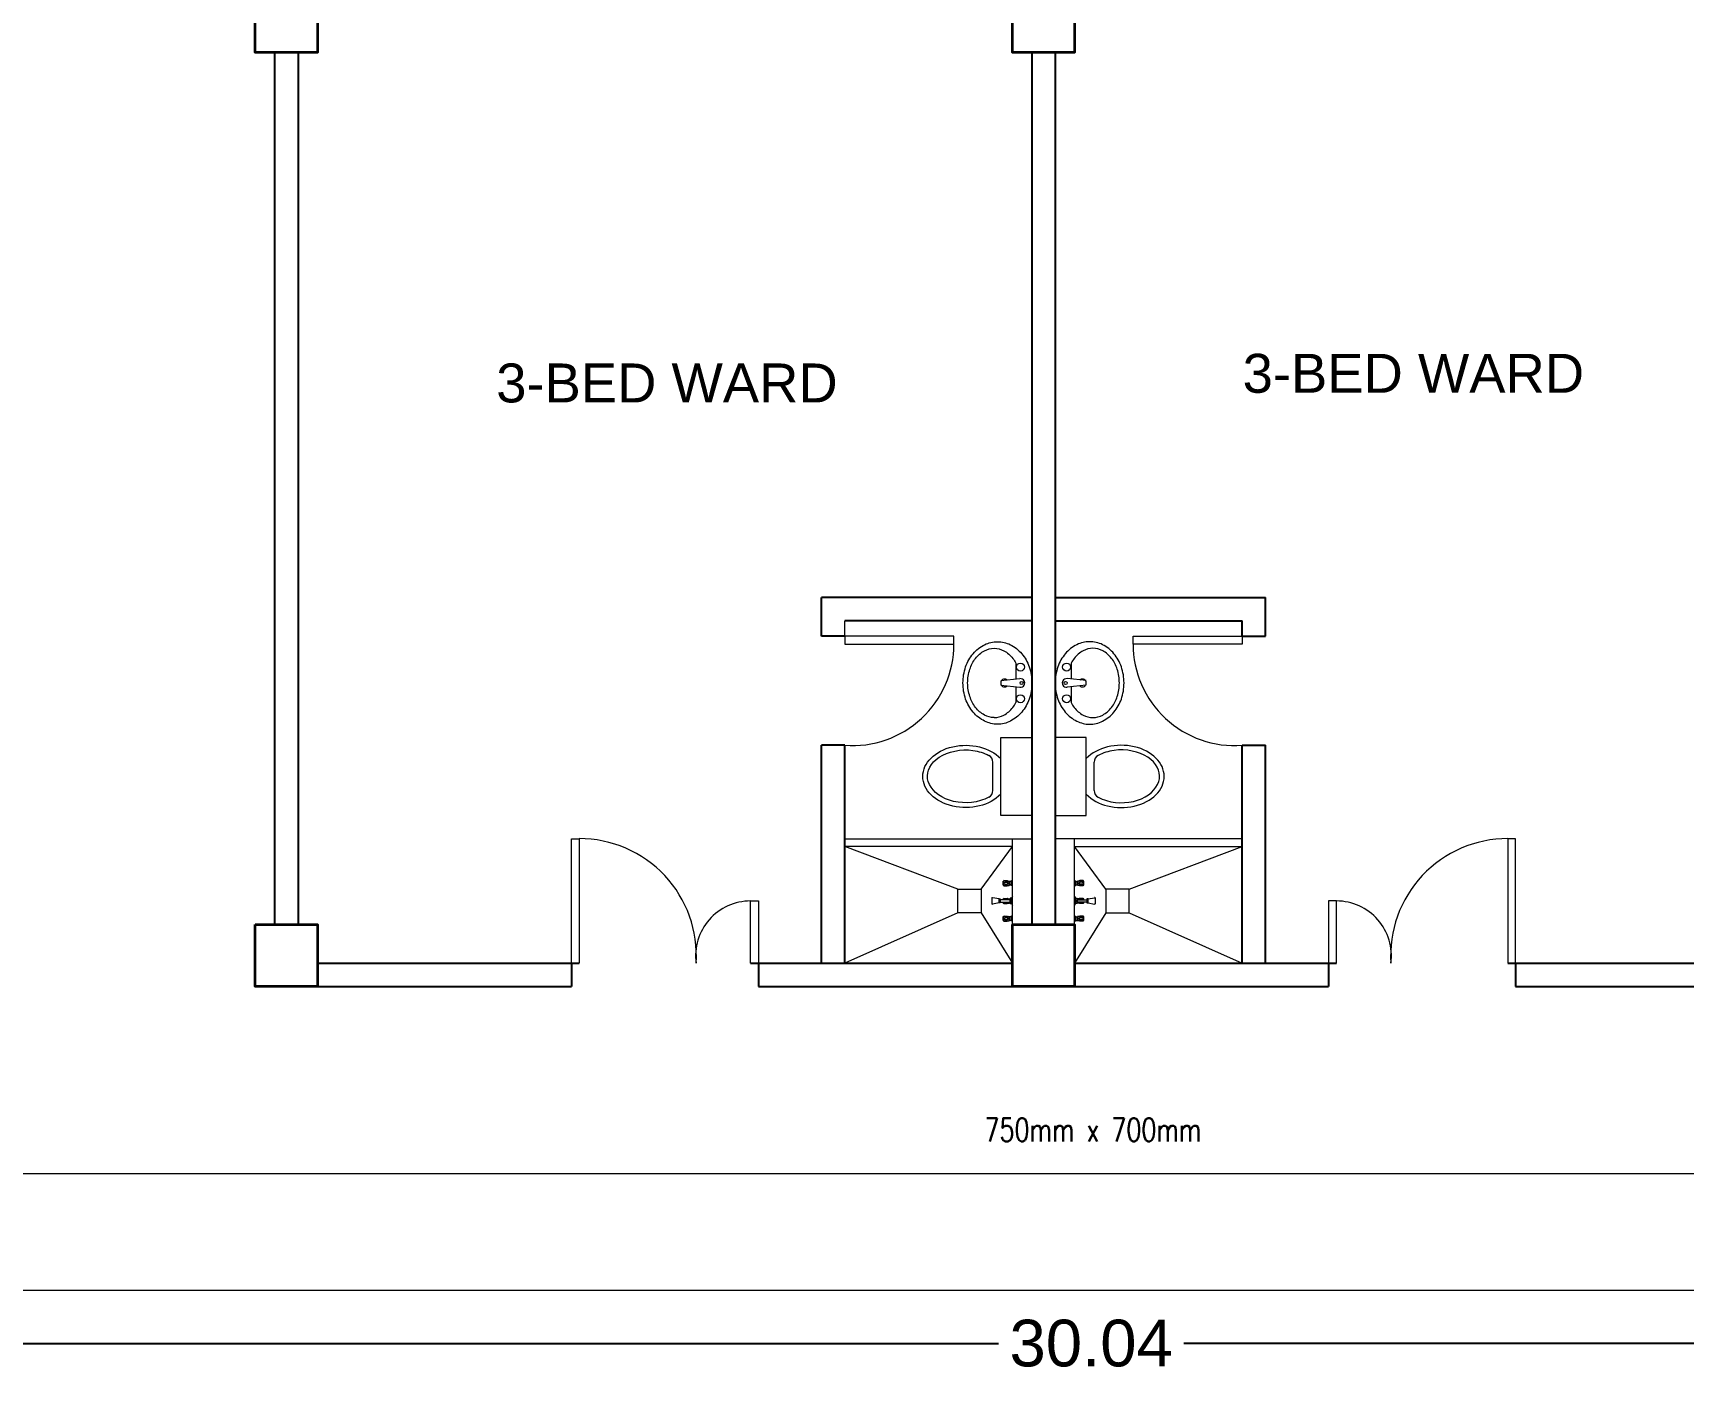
# Model space of a CAD drawing. Header units: millimetres. Extents: x -116 to 421, y 1 to 342.
# Drawn here: x -70.88 to -60.28, y 250.67 to 259.29 of the extents above; entities that cross this region are included whole.
import ezdxf

# ---------------------------------------------------------------- set-up
doc = ezdxf.new("R2010")
doc.units = ezdxf.units.MM
doc.header["$MEASUREMENT"] = 0
doc.layers.add('ahu line', color=7, linetype='Continuous', lineweight=20)
for name, color, linetype in [('diffuser', 7, 'Continuous'), ('ducting label', 7, 'Continuous'), ('label', 7, 'Continuous')]:
    doc.layers.add(name, color=color, linetype=linetype)
doc.styles.add('Arch-Dim', font='simplex.shx', dxfattribs={"width": 0.75})
doc.styles.get("Standard").update_dxf_attribs({"font": 'arial.ttf'})
doc.styles.add('SWISSLT175', font='swissl.ttf', dxfattribs={"height": 0.175})
doc.dimstyles.new('Copy of dimension', dxfattribs={"dimtxt": 0.3, "dimasz": 0.3, "dimexe": 0.18, "dimexo": 0.0625, "dimgap": 0.09, "dimtad": 0, "dimzin": 0, "dimdsep": 46, "dimtxsty": 'Standard', "dimblk": 'OBLIQUE', "dimcen": 0.09, "dimclrd": 256, "dimclre": 256, "dimclrt": 256, "dimadec": 0, "dimazin": 0, "dimtfac": 1, "dimtofl": 0, "dimtmove": 0, "dimatfit": 3, "dimldrblk": 'OBLIQUE', "dimfxl": 1, "dimtolj": 1, "dimtzin": 0, "dimarcsym": 0})

# ---------------------------------------------------------------- blocks, each defined once
blk = doc.blocks.new('_Oblique')
at = {"color": 0, "linetype": 'ByBlock', "lineweight": -2}
blk.add_line((-0.5, -0.5), (0.5, 0.5), dxfattribs=at)
blk = doc.blocks.new('*D15')
at = {"layer": 'Defpoints', "color": 0, "transparency": 16777216}
for p in [(-49.066, 252.109), (-79.103, 251.209), (-49.066, 250.87)]:
    blk.add_point(p, dxfattribs=at)
at = {"layer": 'diffuser', "lineweight": -2, "transparency": 16777216}
for p, q in [((-49.066, 252.047), (-49.066, 250.69)), ((-79.103, 251.147), (-79.103, 250.69)), ((-79.103, 250.87), (-64.68, 250.87)), ((-49.066, 250.87), (-63.489, 250.87))]:
    blk.add_line(p, q, dxfattribs=at)
at = {"layer": 'diffuser', "lineweight": -2, "transparency": 16777216, "xscale": 0.3, "yscale": 0.3, "zscale": 0.3, "rotation": 180}
blk.add_blockref('_Oblique', (-79.103, 250.87), dxfattribs=at)
at = {"layer": 'diffuser', "lineweight": -2, "transparency": 16777216, "xscale": 0.3, "yscale": 0.3, "zscale": 0.3}
blk.add_blockref('_Oblique', (-49.066, 250.87), dxfattribs=at)
at = {"layer": 'diffuser', "transparency": 16777216, "insert": (-64.085, 250.87), "char_height": 0.3, "attachment_point": 5}
blk.add_mtext('\\A1;30.04', dxfattribs=at)

msp = doc.modelspace()

# ---------------------------------------------------------------- linework, layer by layer
at = {"color": 8, "lineweight": 25}
for p, q in [((-69.328, 259.161), (-69.328, 253.561)), ((-69.178, 259.161), (-69.178, 253.561)), ((-64.466, 259.161), (-64.466, 253.561)), ((-64.316, 259.161), (-64.316, 253.561)), ((-64.466, 255.697), (-64.466, 253.747)), ((-69.053, 253.311), (-67.372, 253.311)), ((-67.422, 253.311), (-67.422, 253.161)), ((-66.272, 253.311), (-64.591, 253.311)), ((-66.222, 253.311), (-66.222, 253.161)), ((-64.191, 253.311), (-62.51, 253.311)), ((-62.56, 253.311), (-62.56, 253.161)), ((-61.41, 253.311), (-59.728, 253.311)), ((-61.36, 253.311), (-61.36, 253.161)), ((-69.053, 253.161), (-67.422, 253.161)), ((-66.222, 253.161), (-62.56, 253.161)), ((-61.36, 253.161), (-59.728, 253.161))]:
    msp.add_line(p, q, dxfattribs=at)
at = {"color": 8, "lineweight": 25, "ltscale": 0.3}
for p, q in [((-65.816, 255.411), (-65.816, 255.661)), ((-64.466, 255.661), (-65.816, 255.661)), ((-64.316, 255.661), (-62.966, 255.661)), ((-62.966, 255.411), (-62.966, 255.661)), ((-64.466, 255.511), (-65.666, 255.511)), ((-64.316, 255.511), (-63.116, 255.511)), ((-63.116, 255.411), (-63.116, 255.511)), ((-65.666, 255.411), (-65.816, 255.411)), ((-63.116, 255.411), (-62.966, 255.411)), ((-65.816, 253.311), (-65.816, 254.711)), ((-65.666, 254.711), (-65.816, 254.711)), ((-65.666, 253.311), (-65.666, 254.711)), ((-63.116, 253.311), (-63.116, 254.711)), ((-63.116, 254.711), (-62.966, 254.711)), ((-62.966, 253.311), (-62.966, 254.711))]:
    msp.add_line(p, q, dxfattribs=at)
at = {"color": 8, "lineweight": 13, "ltscale": 0.3}
msp.add_line((-65.666, 255.411), (-65.666, 255.511), dxfattribs=at)
at = {"color": 8, "lineweight": 9}
for p, q in [((-64.664, 255.126), (-64.542, 255.139)), ((-64.664, 255.097), (-64.542, 255.084)), ((-64.568, 255.087), (-64.568, 254.985)), ((-64.118, 255.126), (-64.24, 255.139)), ((-64.118, 255.097), (-64.24, 255.084)), ((-64.214, 255.087), (-64.214, 254.985)), ((-64.666, 254.761), (-64.466, 254.761)), ((-64.666, 254.261), (-64.666, 254.761)), ((-64.466, 254.761), (-64.466, 254.261)), ((-64.116, 254.761), (-64.316, 254.761)), ((-64.316, 254.761), (-64.316, 254.261)), ((-64.116, 254.261), (-64.116, 254.761)), ((-64.716, 254.421), (-64.716, 254.602)), ((-64.066, 254.421), (-64.066, 254.602)), ((-64.466, 254.261), (-64.666, 254.261)), ((-64.316, 254.261), (-64.116, 254.261)), ((-64.591, 253.311), (-64.591, 254.111)), ((-64.191, 253.311), (-64.191, 254.111)), ((-64.65, 253.838), (-64.648, 253.838)), ((-64.65, 253.812), (-64.65, 253.838)), ((-64.65, 253.812), (-64.648, 253.812)), ((-64.648, 253.838), (-64.646, 253.842)), ((-64.648, 253.812), (-64.648, 253.838)), ((-64.648, 253.812), (-64.646, 253.808)), ((-64.646, 253.842), (-64.624, 253.842)), ((-64.646, 253.808), (-64.646, 253.842)), ((-64.646, 253.808), (-64.624, 253.808)), ((-64.637, 253.838), (-64.625, 253.838)), ((-64.637, 253.831), (-64.625, 253.831)), ((-64.637, 253.819), (-64.625, 253.819)), ((-64.637, 253.812), (-64.625, 253.812)), ((-64.624, 253.842), (-64.62, 253.84)), ((-64.624, 253.838), (-64.624, 253.831)), ((-64.624, 253.812), (-64.624, 253.819)), ((-64.624, 253.808), (-64.62, 253.811)), ((-64.618, 253.839), (-64.612, 253.839)), ((-64.618, 253.811), (-64.612, 253.811)), ((-64.612, 253.811), (-64.612, 253.839)), ((-64.612, 253.839), (-64.61, 253.838)), ((-64.612, 253.811), (-64.61, 253.812)), ((-64.61, 253.812), (-64.61, 253.838)), ((-64.598, 253.836), (-64.61, 253.836)), ((-64.598, 253.814), (-64.61, 253.814)), ((-64.592, 253.842), (-64.598, 253.839)), ((-64.598, 253.811), (-64.598, 253.839)), ((-64.592, 253.808), (-64.598, 253.811)), ((-64.592, 253.842), (-64.591, 253.842)), ((-64.592, 253.808), (-64.592, 253.842)), ((-64.592, 253.808), (-64.591, 253.808)), ((-64.591, 253.808), (-64.591, 253.842)), ((-64.19, 253.842), (-64.191, 253.842)), ((-64.191, 253.808), (-64.191, 253.842)), ((-64.19, 253.808), (-64.191, 253.808)), ((-64.19, 253.842), (-64.183, 253.839)), ((-64.19, 253.808), (-64.19, 253.842)), ((-64.19, 253.808), (-64.183, 253.811)), ((-64.183, 253.811), (-64.183, 253.839)), ((-64.183, 253.836), (-64.172, 253.836)), ((-64.183, 253.814), (-64.172, 253.814)), ((-64.169, 253.839), (-64.172, 253.838)), ((-64.172, 253.812), (-64.172, 253.838)), ((-64.169, 253.811), (-64.172, 253.812)), ((-64.163, 253.839), (-64.169, 253.839)), ((-64.169, 253.811), (-64.169, 253.839)), ((-64.163, 253.811), (-64.169, 253.811)), ((-64.158, 253.842), (-64.162, 253.84)), ((-64.158, 253.808), (-64.162, 253.811)), ((-64.136, 253.842), (-64.158, 253.842)), ((-64.158, 253.838), (-64.158, 253.831)), ((-64.158, 253.812), (-64.158, 253.819)), ((-64.136, 253.808), (-64.158, 253.808)), ((-64.144, 253.838), (-64.157, 253.838)), ((-64.144, 253.812), (-64.157, 253.812)), ((-64.144, 253.831), (-64.156, 253.831)), ((-64.144, 253.819), (-64.156, 253.819)), ((-64.134, 253.838), (-64.136, 253.842)), ((-64.136, 253.808), (-64.136, 253.842)), ((-64.134, 253.812), (-64.136, 253.808)), ((-64.132, 253.838), (-64.134, 253.838)), ((-64.134, 253.812), (-64.134, 253.838)), ((-64.132, 253.812), (-64.134, 253.812)), ((-64.132, 253.812), (-64.132, 253.838)), ((-64.723, 253.731), (-64.723, 253.692)), ((-64.676, 253.724), (-64.718, 253.732)), ((-64.676, 253.699), (-64.718, 253.691)), ((-64.676, 253.699), (-64.676, 253.724)), ((-64.676, 253.724), (-64.669, 253.724)), ((-64.676, 253.699), (-64.676, 253.724)), ((-64.669, 253.699), (-64.676, 253.699)), ((-64.669, 253.724), (-64.669, 253.699)), ((-64.606, 253.719), (-64.669, 253.719)), ((-64.669, 253.704), (-64.606, 253.704)), ((-64.65, 253.719), (-64.65, 253.724)), ((-64.65, 253.724), (-64.648, 253.724)), ((-64.65, 253.698), (-64.65, 253.704)), ((-64.65, 253.698), (-64.648, 253.698)), ((-64.648, 253.724), (-64.646, 253.728)), ((-64.648, 253.719), (-64.648, 253.724)), ((-64.648, 253.698), (-64.648, 253.704)), ((-64.648, 253.698), (-64.646, 253.695)), ((-64.646, 253.719), (-64.646, 253.728)), ((-64.646, 253.728), (-64.624, 253.728)), ((-64.646, 253.695), (-64.646, 253.704)), ((-64.646, 253.695), (-64.624, 253.695)), ((-64.637, 253.725), (-64.625, 253.725)), ((-64.637, 253.698), (-64.625, 253.698)), ((-64.624, 253.728), (-64.62, 253.726)), ((-64.624, 253.725), (-64.624, 253.719)), ((-64.624, 253.698), (-64.624, 253.704)), ((-64.624, 253.695), (-64.62, 253.697)), ((-64.618, 253.725), (-64.612, 253.725)), ((-64.618, 253.697), (-64.612, 253.697)), ((-64.612, 253.719), (-64.612, 253.725)), ((-64.612, 253.725), (-64.61, 253.725)), ((-64.612, 253.697), (-64.612, 253.704)), ((-64.612, 253.697), (-64.61, 253.698)), ((-64.61, 253.719), (-64.61, 253.725)), ((-64.606, 253.723), (-64.61, 253.723)), ((-64.61, 253.698), (-64.61, 253.704)), ((-64.606, 253.7), (-64.61, 253.7)), ((-64.606, 253.729), (-64.606, 253.694)), ((-64.597, 253.729), (-64.606, 253.729)), ((-64.606, 253.704), (-64.606, 253.719)), ((-64.606, 253.694), (-64.597, 253.694)), ((-64.591, 253.74), (-64.597, 253.729)), ((-64.597, 253.729), (-64.597, 253.694)), ((-64.597, 253.694), (-64.597, 253.729)), ((-64.597, 253.694), (-64.591, 253.682)), ((-64.591, 253.682), (-64.591, 253.74)), ((-64.191, 253.74), (-64.185, 253.729)), ((-64.191, 253.682), (-64.191, 253.74)), ((-64.185, 253.694), (-64.191, 253.682)), ((-64.185, 253.729), (-64.185, 253.694)), ((-64.185, 253.694), (-64.185, 253.729)), ((-64.185, 253.729), (-64.175, 253.729)), ((-64.175, 253.694), (-64.185, 253.694)), ((-64.175, 253.729), (-64.175, 253.694)), ((-64.175, 253.723), (-64.172, 253.723)), ((-64.175, 253.719), (-64.113, 253.719)), ((-64.175, 253.704), (-64.175, 253.719)), ((-64.113, 253.704), (-64.175, 253.704)), ((-64.175, 253.7), (-64.172, 253.7)), ((-64.172, 253.719), (-64.172, 253.725)), ((-64.169, 253.725), (-64.172, 253.725)), ((-64.172, 253.698), (-64.172, 253.704)), ((-64.169, 253.697), (-64.172, 253.698)), ((-64.169, 253.719), (-64.169, 253.725)), ((-64.163, 253.725), (-64.169, 253.725)), ((-64.169, 253.697), (-64.169, 253.704)), ((-64.163, 253.697), (-64.169, 253.697)), ((-64.158, 253.728), (-64.162, 253.726)), ((-64.158, 253.695), (-64.162, 253.697)), ((-64.136, 253.728), (-64.158, 253.728)), ((-64.158, 253.725), (-64.158, 253.719)), ((-64.158, 253.698), (-64.158, 253.704)), ((-64.136, 253.695), (-64.158, 253.695)), ((-64.144, 253.725), (-64.157, 253.725)), ((-64.144, 253.698), (-64.157, 253.698)), ((-64.136, 253.719), (-64.136, 253.728)), ((-64.134, 253.724), (-64.136, 253.728)), ((-64.136, 253.695), (-64.136, 253.704)), ((-64.134, 253.698), (-64.136, 253.695)), ((-64.134, 253.719), (-64.134, 253.724)), ((-64.132, 253.724), (-64.134, 253.724)), ((-64.134, 253.698), (-64.134, 253.704)), ((-64.132, 253.698), (-64.134, 253.698)), ((-64.132, 253.719), (-64.132, 253.724)), ((-64.132, 253.698), (-64.132, 253.704)), ((-64.105, 253.724), (-64.113, 253.724)), ((-64.113, 253.724), (-64.113, 253.699)), ((-64.113, 253.699), (-64.105, 253.699)), ((-64.105, 253.724), (-64.064, 253.732)), ((-64.105, 253.699), (-64.105, 253.724)), ((-64.105, 253.699), (-64.105, 253.724)), ((-64.105, 253.699), (-64.064, 253.691)), ((-64.059, 253.731), (-64.059, 253.692)), ((-64.65, 253.585), (-64.65, 253.611)), ((-64.65, 253.611), (-64.648, 253.611)), ((-64.65, 253.585), (-64.648, 253.585)), ((-64.648, 253.611), (-64.646, 253.614)), ((-64.648, 253.585), (-64.648, 253.611)), ((-64.648, 253.585), (-64.646, 253.581)), ((-64.646, 253.581), (-64.646, 253.614)), ((-64.646, 253.614), (-64.624, 253.614)), ((-64.637, 253.611), (-64.625, 253.611)), ((-64.637, 253.604), (-64.625, 253.604)), ((-64.637, 253.592), (-64.625, 253.592)), ((-64.637, 253.585), (-64.625, 253.585)), ((-64.624, 253.614), (-64.62, 253.612)), ((-64.624, 253.611), (-64.624, 253.604)), ((-64.624, 253.585), (-64.624, 253.592)), ((-64.624, 253.581), (-64.62, 253.583)), ((-64.618, 253.612), (-64.612, 253.612)), ((-64.618, 253.584), (-64.612, 253.584)), ((-64.612, 253.612), (-64.61, 253.611)), ((-64.612, 253.584), (-64.612, 253.612)), ((-64.612, 253.584), (-64.61, 253.585)), ((-64.61, 253.585), (-64.61, 253.611)), ((-64.598, 253.609), (-64.61, 253.609)), ((-64.598, 253.586), (-64.61, 253.586)), ((-64.592, 253.615), (-64.598, 253.611)), ((-64.598, 253.584), (-64.598, 253.611)), ((-64.592, 253.581), (-64.598, 253.584)), ((-64.592, 253.581), (-64.592, 253.615)), ((-64.592, 253.615), (-64.591, 253.615)), ((-64.591, 253.581), (-64.591, 253.615)), ((-64.191, 253.581), (-64.191, 253.615)), ((-64.19, 253.615), (-64.191, 253.615)), ((-64.19, 253.581), (-64.19, 253.615)), ((-64.19, 253.615), (-64.183, 253.611)), ((-64.19, 253.581), (-64.183, 253.584)), ((-64.183, 253.584), (-64.183, 253.611)), ((-64.183, 253.609), (-64.172, 253.609)), ((-64.183, 253.586), (-64.172, 253.586)), ((-64.169, 253.612), (-64.172, 253.611)), ((-64.172, 253.585), (-64.172, 253.611)), ((-64.169, 253.584), (-64.172, 253.585)), ((-64.169, 253.584), (-64.169, 253.612)), ((-64.163, 253.612), (-64.169, 253.612)), ((-64.163, 253.584), (-64.169, 253.584)), ((-64.158, 253.614), (-64.162, 253.612)), ((-64.158, 253.581), (-64.162, 253.583)), ((-64.136, 253.614), (-64.158, 253.614)), ((-64.158, 253.611), (-64.158, 253.604)), ((-64.158, 253.585), (-64.158, 253.592)), ((-64.144, 253.611), (-64.157, 253.611)), ((-64.144, 253.585), (-64.157, 253.585)), ((-64.144, 253.604), (-64.156, 253.604)), ((-64.144, 253.592), (-64.156, 253.592)), ((-64.136, 253.581), (-64.136, 253.614)), ((-64.134, 253.611), (-64.136, 253.614)), ((-64.134, 253.585), (-64.136, 253.581)), ((-64.134, 253.585), (-64.134, 253.611)), ((-64.132, 253.611), (-64.134, 253.611)), ((-64.132, 253.585), (-64.134, 253.585)), ((-64.132, 253.585), (-64.132, 253.611)), ((-64.646, 253.581), (-64.624, 253.581)), ((-64.592, 253.581), (-64.591, 253.581)), ((-64.19, 253.581), (-64.191, 253.581)), ((-64.136, 253.581), (-64.158, 253.581))]:
    msp.add_line(p, q, dxfattribs=at)
at = {"color": 8, "lineweight": 9, "ltscale": 0.3}
for p, q in [((-64.941, 253.786), (-65.666, 254.061)), ((-64.791, 253.786), (-64.591, 254.061)), ((-63.991, 253.786), (-64.191, 254.061)), ((-63.841, 253.786), (-63.116, 254.061)), ((-64.941, 253.636), (-65.666, 253.311)), ((-64.791, 253.636), (-64.591, 253.311)), ((-63.991, 253.636), (-64.191, 253.311)), ((-63.841, 253.636), (-63.116, 253.311))]:
    msp.add_line(p, q, dxfattribs=at)
at = {"color": 8, "lineweight": 35}
for points in [[(-69.453, 259.561), (-69.053, 259.561), (-69.053, 259.161), (-69.453, 259.161)], [(-64.591, 259.561), (-64.191, 259.561), (-64.191, 259.161), (-64.591, 259.161)], [(-69.453, 253.561), (-69.053, 253.561), (-69.053, 253.161), (-69.453, 253.161)], [(-64.591, 253.561), (-64.191, 253.561), (-64.191, 253.161), (-64.591, 253.161)]]:
    msp.add_lwpolyline(points, close=True, dxfattribs=at)
at = {"color": 8, "lineweight": 13, "ltscale": 0.03}
for points in [[(-65.666, 255.411), (-65.666, 255.361), (-64.966, 255.361), (-64.966, 255.411)], [(-63.116, 255.411), (-63.116, 255.361), (-63.816, 255.361), (-63.816, 255.411)], [(-67.372, 253.311), (-67.422, 253.311), (-67.422, 254.111), (-67.372, 254.111)], [(-61.41, 253.311), (-61.36, 253.311), (-61.36, 254.111), (-61.41, 254.111)], [(-66.222, 253.311), (-66.272, 253.311), (-66.272, 253.711), (-66.222, 253.711)], [(-62.56, 253.311), (-62.51, 253.311), (-62.51, 253.711), (-62.56, 253.711)]]:
    msp.add_lwpolyline(points, close=True, dxfattribs=at)
at = {"color": 8, "lineweight": 9}
for points in [[(-64.687, 254.846, -0.11576), (-64.769, 254.866, -0.104047), (-64.843, 254.924, -0.090875), (-64.891, 255.008, -0.083344), (-64.908, 255.111, -0.083344), (-64.891, 255.215, -0.090875), (-64.843, 255.299, -0.104047), (-64.769, 255.357, -0.11576), (-64.687, 255.376, -0.11576), (-64.604, 255.357, -0.104047), (-64.531, 255.299, -0.090875), (-64.483, 255.215, -0.083344), (-64.466, 255.111, -0.083344), (-64.483, 255.008, -0.090875), (-64.531, 254.924, -0.104047), (-64.604, 254.866, -0.11576)], [(-64.095, 254.846, 0.11576), (-64.012, 254.866, 0.104047), (-63.939, 254.924, 0.090875), (-63.891, 255.008, 0.083344), (-63.874, 255.111, 0.083344), (-63.891, 255.215, 0.090875), (-63.939, 255.299, 0.104047), (-64.012, 255.357, 0.11576), (-64.095, 255.376, 0.11576), (-64.177, 255.357, 0.104047), (-64.251, 255.299, 0.090875), (-64.299, 255.215, 0.083344), (-64.316, 255.111, 0.083344), (-64.299, 255.008, 0.090875), (-64.251, 254.924, 0.104047), (-64.177, 254.866, 0.11576)]]:
    msp.add_lwpolyline(points, format="xyb", close=True, dxfattribs=at)
for points in [[(-64.708, 254.889, -0.124838), (-64.77, 254.905, -0.105788), (-64.828, 254.954, -0.086697), (-64.864, 255.024, -0.076776), (-64.878, 255.111, -0.076776), (-64.864, 255.199, -0.086697), (-64.828, 255.269, -0.105788), (-64.77, 255.318, -0.124838), (-64.708, 255.334, -0.124838), (-64.645, 255.318, -0.105788), (-64.588, 255.269, -0.040067), (-64.568, 255.238), (-64.568, 255.136, -0.040067)], [(-64.074, 254.889, 0.124838), (-64.011, 254.905, 0.105788), (-63.954, 254.954, 0.086697), (-63.917, 255.024, 0.076776), (-63.904, 255.111, 0.076776), (-63.917, 255.199, 0.086697), (-63.954, 255.269, 0.105788), (-64.011, 255.318, 0.124838), (-64.074, 255.334, 0.124838), (-64.136, 255.318, 0.105788), (-64.194, 255.269, 0.040067), (-64.214, 255.238), (-64.214, 255.136, 0.040067)]]:
    msp.add_lwpolyline(points, format="xyb", dxfattribs=at)
at = {"color": 8, "lineweight": 9, "ltscale": 0.3}
for points in [[(-64.591, 254.061), (-65.666, 254.061), (-65.666, 254.111), (-64.466, 254.111), (-64.466, 254.111)], [(-64.191, 254.061), (-63.116, 254.061), (-63.116, 254.111), (-64.316, 254.111), (-64.316, 254.111)]]:
    msp.add_lwpolyline(points, dxfattribs=at)
at = {"color": 8, "lineweight": 9, "ltscale": 0.03}
for points in [[(-64.791, 253.786), (-64.791, 253.636), (-64.941, 253.636), (-64.941, 253.786)], [(-63.991, 253.786), (-63.991, 253.636), (-63.841, 253.636), (-63.841, 253.786)]]:
    msp.add_lwpolyline(points, close=True, dxfattribs=at)
at = {"color": 8, "lineweight": 9}
for centre, radius in [((-64.539, 255.213), 0.0255), ((-64.243, 255.213), 0.0255), ((-64.532, 255.111), 0.0095), ((-64.249, 255.111), 0.0095), ((-64.539, 255.01), 0.0255), ((-64.243, 255.01), 0.0255)]:
    msp.add_circle(centre, radius, dxfattribs=at)
at = {"color": 8, "lineweight": 13, "ltscale": 0.03}
for centre, radius, start, end in [((-65.618, 255.361), 0.652, 265.7578, 0), ((-63.164, 255.361), 0.652, 180, 274.2422), ((-67.372, 253.36), 0.752, 356.3048, 90), ((-61.41, 253.36), 0.752, 90, 183.6952), ((-66.272, 253.358), 0.353, 90, 187.6281), ((-62.51, 253.358), 0.353, 352.3719, 90)]:
    msp.add_arc(centre, radius, start, end, dxfattribs=at)
at = {"color": 8, "lineweight": 9}
for centre, radius, start, end in [((-64.641, 255.111), 0.025, 161.3793, 198.6207), ((-64.57, 255.111), 0.0948, 171.2026, 188.7974), ((-64.641, 255.111), 0.025, 48.7978, 143.6932), ((-64.641, 255.111), 0.025, 216.3068, 311.2022), ((-64.539, 255.111), 0.028, 263.7545, 96.2455), ((-64.243, 255.111), 0.028, 83.7545, 276.2455), ((-64.141, 255.111), 0.025, 36.3068, 131.2022), ((-64.141, 255.111), 0.025, 228.7978, 323.6932), ((-64.212, 255.111), 0.0948, 351.2026, 8.7974), ((-64.141, 255.111), 0.025, 341.3793, 18.6207), ((-64.769, 255.093), 0.228, 322.6185, 331.7963), ((-64.013, 255.093), 0.228, 208.2037, 217.3815), ((-64.708, 255.02), 0.131, 270, 298.4636), ((-64.732, 255.064), 0.181, 298.4636, 322.6185), ((-64.05, 255.064), 0.181, 217.3815, 241.5364), ((-64.074, 255.02), 0.131, 241.5364, 270), ((-64.766, 254.602), 0.05, 0, 61.9916), ((-64.016, 254.602), 0.05, 118.0084, 180), ((-64.766, 254.421), 0.05, 298.1501, 0), ((-64.016, 254.421), 0.05, 180, 241.8499)]:
    msp.add_arc(centre, radius, start, end, dxfattribs=at)
at = {"color": 8, "lineweight": 9, "extrusion": (0, 0, -1)}
msp.add_ellipse((-64.891, 254.511), major_axis=(0.275, 0), ratio=0.727273, start_param=0.612555, end_param=5.670631, dxfattribs=at)
at = {"color": 8, "lineweight": 9}
for centre, major_axis, ratio, start_param, end_param in [((-63.891, 254.511), (-0.275, 0), 0.727273, 0.612555, 5.670631), ((-64.163, 253.843), (-0.00268, 0.00268), 1, 2.356082, 2.850023), ((-64.159, 253.825), (-0.00268, 0.00268), 1, 0.203142, 1.36743), ((-64.163, 253.807), (-0.00268, 0.00268), 1, -1.279452, -0.785511), ((-64.151, 253.82), (-0.00887, 0.00887), 1, -0.157871, 0.203142), ((-64.151, 253.83), (0.00887, 0.00887), 1, 2.938226, 3.299239), ((-64.15, 253.853), (-0.0118, 0.0118), 1, 1.703115, 1.83534), ((-64.15, 253.797), (-0.0118, 0.0118), 1, -0.264769, -0.132543), ((-64.157, 253.842), (-0.00268, 0.00268), 1, 1.728443, 2.356082), ((-64.156, 253.827), (0.00268, 0.00268), 1, 0.785286, 1.412925), ((-64.156, 253.823), (0.00268, 0.00268), 1, 3.299239, 3.926878), ((-64.157, 253.808), (0.00268, 0.00268), 1, 0.785286, 1.412925), ((-64.145, 253.851), (-0.00896, 0.00896), 1, 2.418785, 3.129871), ((-64.145, 253.821), (0.00738, 0.00738), 1, 6.21008, 6.994878), ((-64.145, 253.829), (0.00738, 0.00738), 1, 4.000472, 4.78527), ((-64.145, 253.799), (-0.00896, 0.00896), 1, -1.559299, -0.848214), ((-64.14, 253.825), (-0.00268, 0.00268), 1, 3.214474, 4.639283), ((-64.72, 253.694), (-0.00268, -0.00268), 1, 6.066732, 7.436794), ((-64.163, 253.729), (0.00268, 0.00268), 1, 3.926878, 4.42082), ((-64.163, 253.694), (-0.00268, 0.00268), 1, -1.279452, -0.785511), ((-64.15, 253.74), (0.0118, 0.0118), 1, 3.273911, 3.406137), ((-64.15, 253.683), (0.0118, 0.0118), 1, 1.306028, 1.438253), ((-64.157, 253.728), (0.00268, 0.00268), 1, 3.299239, 3.926878), ((-64.157, 253.695), (-0.00268, 0.00268), 1, -0.785511, -0.157871), ((-64.145, 253.737), (-0.00896, 0.00896), 1, 2.418785, 3.129871), ((-64.145, 253.686), (0.00896, 0.00896), 1, 0.011497, 0.722582), ((-64.062, 253.729), (0.00268, 0.00268), 1, 6.066508, 7.43657), ((-64.163, 253.616), (0.00268, 0.00268), 1, 3.926878, 4.42082), ((-64.159, 253.598), (-0.00268, 0.00268), 1, 0.203142, 1.36743), ((-64.163, 253.58), (0.00268, 0.00268), 1, 0.291344, 0.785286), ((-64.151, 253.593), (0.00887, 0.00887), 1, 1.412925, 1.773938), ((-64.151, 253.603), (-0.00887, 0.00887), 1, 1.36743, 1.728443), ((-64.15, 253.626), (-0.0118, 0.0118), 1, 1.703115, 1.83534), ((-64.15, 253.57), (-0.0118, 0.0118), 1, -0.264769, -0.132543), ((-64.157, 253.615), (0.00268, 0.00268), 1, 3.299239, 3.926878), ((-64.156, 253.6), (0.00268, 0.00268), 1, 0.785286, 1.412925), ((-64.156, 253.596), (0.00268, 0.00268), 1, 3.299239, 3.926878), ((-64.157, 253.581), (-0.00268, 0.00268), 1, -0.785511, -0.157871), ((-64.145, 253.624), (0.00896, 0.00896), 1, 3.989582, 4.700667), ((-64.145, 253.593), (-0.00738, 0.00738), 1, 4.639283, 5.424081), ((-64.145, 253.602), (0.00738, 0.00738), 1, 4.000472, 4.78527), ((-64.145, 253.572), (-0.00896, 0.00896), 1, -1.559299, -0.848214), ((-64.14, 253.598), (0.00268, 0.00268), 1, 4.78527, 6.21008)]:
    msp.add_ellipse(centre, major_axis=major_axis, ratio=ratio, start_param=start_param, end_param=end_param, dxfattribs=at)
at = {"color": 8, "lineweight": 9, "extrusion": (-2.88216e-41, 4.99074e-41, -1)}
for centre, major_axis, start_param, end_param in [((-64.642, 253.825), (0.00268, -0.00268), 1.643677, 3.068487), ((-64.637, 253.851), (-0.00896, -0.00896), -0.722807, -0.011722), ((-64.637, 253.821), (-0.00738, -0.00738), 1.497691, 2.282489), ((-64.637, 253.829), (0.00738, -0.00738), 0.858879, 1.643677), ((-64.637, 253.799), (0.00896, -0.00896), 3.15309, 3.864175), ((-64.625, 253.842), (-0.00268, -0.00268), -1.41315, -0.785511), ((-64.625, 253.827), (0.00268, -0.00268), 3.926878, 4.554518), ((-64.625, 253.823), (0.00268, -0.00268), 0.157647, 0.785286), ((-64.625, 253.808), (-0.00268, -0.00268), 2.356082, 2.983721), ((-64.631, 253.853), (0.0118, -0.0118), 0.132318, 0.264544), ((-64.63, 253.82), (-0.00887, -0.00887), 2.983721, 3.344735), ((-64.63, 253.83), (-0.00887, -0.00887), 4.509022, 4.870036), ((-64.631, 253.797), (0.0118, -0.0118), 4.44762, 4.579846), ((-64.618, 253.843), (-0.00268, -0.00268), -0.785511, -0.291569), ((-64.623, 253.825), (0.00268, -0.00268), 4.915531, 6.079819), ((-64.618, 253.807), (-0.00268, -0.00268), 1.862141, 2.356082), ((-64.72, 253.729), (-0.00268, -0.00268), 1.354119, 2.724181), ((-64.637, 253.737), (0.00896, -0.00896), 0.847989, 1.559075), ((-64.637, 253.686), (0.00896, -0.00896), 3.15309, 3.864175), ((-64.625, 253.728), (0.00268, -0.00268), 0.157647, 0.785286), ((-64.625, 253.695), (0.00268, -0.00268), 3.926878, 4.554518), ((-64.631, 253.74), (-0.0118, -0.0118), -1.438478, -1.306252), ((-64.631, 253.683), (-0.0118, -0.0118), 2.876824, 3.009049), ((-64.618, 253.729), (0.00268, -0.00268), 0.785286, 1.279227), ((-64.618, 253.694), (0.00268, -0.00268), 3.432937, 3.926878), ((-64.642, 253.598), (0.00268, -0.00268), 1.643677, 3.068487), ((-64.637, 253.624), (-0.00896, -0.00896), -0.722807, -0.011722), ((-64.637, 253.593), (-0.00738, -0.00738), 1.497691, 2.282489), ((-64.637, 253.602), (0.00738, -0.00738), 0.858879, 1.643677), ((-64.637, 253.572), (0.00896, -0.00896), 3.15309, 3.864175), ((-64.625, 253.615), (-0.00268, -0.00268), -1.41315, -0.785511), ((-64.625, 253.6), (0.00268, -0.00268), 3.926878, 4.554518), ((-64.625, 253.596), (0.00268, -0.00268), 0.157647, 0.785286), ((-64.625, 253.581), (-0.00268, -0.00268), 2.356082, 2.983721), ((-64.631, 253.626), (0.0118, -0.0118), 0.132318, 0.264544), ((-64.63, 253.593), (-0.00887, -0.00887), 2.983721, 3.344735), ((-64.63, 253.603), (-0.00887, -0.00887), 4.509022, 4.870036), ((-64.631, 253.57), (-0.0118, -0.0118), 2.876824, 3.009049), ((-64.618, 253.616), (-0.00268, -0.00268), -0.785511, -0.291569), ((-64.623, 253.598), (0.00268, -0.00268), 4.915531, 6.079819), ((-64.618, 253.58), (-0.00268, -0.00268), 1.862141, 2.356082)]:
    msp.add_ellipse(centre, major_axis=major_axis, ratio=1, start_param=start_param, end_param=end_param, dxfattribs=at)
at = {"color": 8, "lineweight": 9, "extrusion": (2.88216e-41, 4.99074e-41, -1)}
msp.add_ellipse((-64.062, 253.694), major_axis=(-0.00268, 0.00268), ratio=1, start_param=2.92514, end_param=4.295202, dxfattribs=at)
at = {"color": 8, "lineweight": 9}
for points in [[(-64.742, 254.377), (-64.759, 254.368), (-64.777, 254.361), (-64.868, 254.334), (-64.955, 254.339), (-65.087, 254.397), (-65.128, 254.447), (-65.142, 254.545), (-65.116, 254.597), (-65.004, 254.671), (-64.921, 254.689), (-64.807, 254.673), (-64.772, 254.662), (-64.742, 254.646)], [(-64.039, 254.377), (-64.023, 254.368), (-64.005, 254.361), (-63.914, 254.334), (-63.827, 254.339), (-63.695, 254.397), (-63.654, 254.447), (-63.64, 254.545), (-63.666, 254.597), (-63.777, 254.671), (-63.861, 254.689), (-63.975, 254.673), (-64.01, 254.662), (-64.039, 254.646)]]:
    msp.add_open_spline(points, degree=3, knots=[0.937253, 0.937253, 0.937253, 0.937253, 1.185372, 1.185372, 2.113864, 2.113864, 3.042356, 3.042356, 3.970847, 3.970847, 4.899339, 4.899339, 5.346062, 5.346062, 5.346062, 5.346062], dxfattribs=at)
at = {"layer": 'ahu line', "linetype": 'Continuous'}
for p, q in [((-48.366, 251.959), (-78.903, 251.959)), ((-48.366, 251.209), (-79.103, 251.209))]:
    msp.add_line(p, q, dxfattribs=at)

# ---------------------------------------------------------------- texts
at = {"layer": 'ducting label', "color": 7, "linetype": 'Continuous', "insert": (-64.77, 252.317), "char_height": 0.15, "attachment_point": 1, "style": 'Arch-Dim'}
msp.add_mtext_dynamic_manual_height_columns('\\A1;750mm x 700mm', width=1.59439, gutter_width=1.011, heights=[0], dxfattribs=at)
at = {"layer": 'label', "color": 8, "lineweight": 9, "ltscale": 0.4, "char_height": 0.25, "attachment_point": 5, "line_spacing_factor": 0.8, "style": 'SWISSLT175'}
for insert in [(-62.016, 257.098), (-66.809, 257.036)]:
    msp.add_mtext('3-BED WARD', dxfattribs=dict(at, insert=insert))

# ---------------------------------------------------------------- dimensions: what is measured, and where the dimension line sits
at = {"layer": 'diffuser'}
dim = msp.add_linear_dim(base=(-49.066, 250.87), p1=(-79.103, 251.209), p2=(-49.066, 252.109), dimstyle='Copy of dimension', dxfattribs=at)
dim.commit()
dim.dimension.update_dxf_attribs({"geometry": '*D15', "text_midpoint": (-64.085, 250.87)})

doc.saveas('drawing.dxf')
